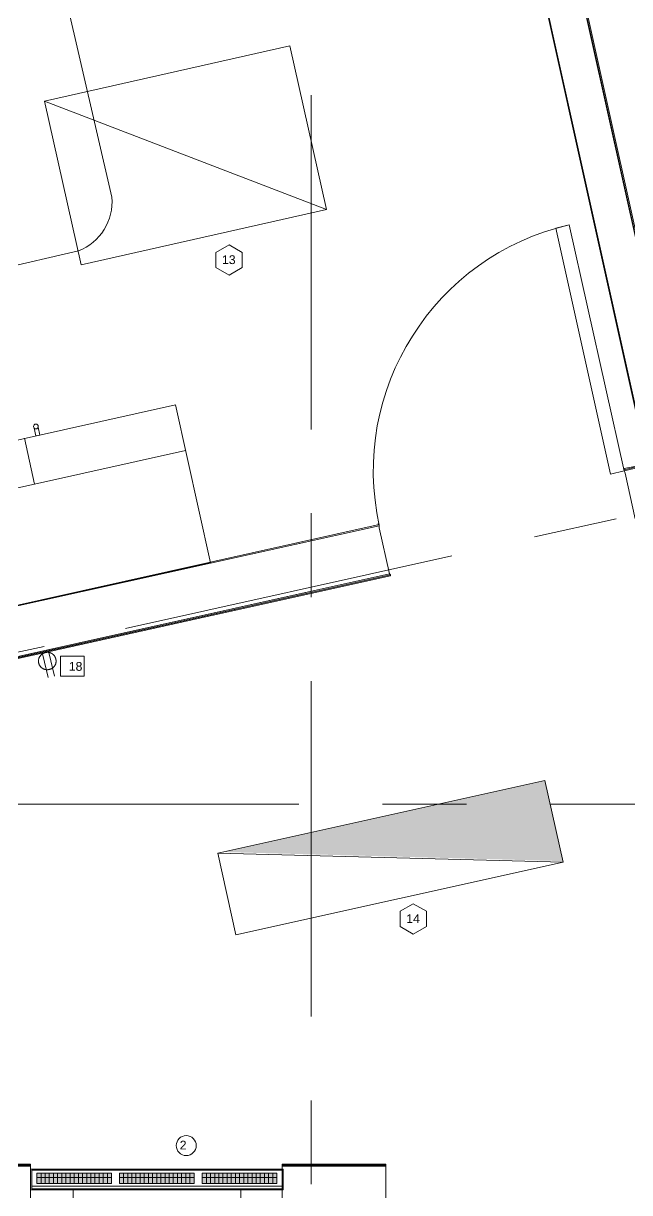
# Model space of a CAD drawing. Header units: inches. Extents: x 0.9 to 36.3, y 0.7 to 23.3.
# Drawn here: x 16.902 to 17.806, y 8.654 to 10.397 of the extents above; entities that cross this region are included whole.
import ezdxf

# ---------------------------------------------------------------- set-up
doc = ezdxf.new("R2010")
doc.units = ezdxf.units.IN
doc.linetypes.add('CENTER', pattern=[50.8, 31.75, -6.35, 6.35, -6.35])
doc.layers.get('0').update_dxf_attribs({"color": 1})
for name, color, linetype, lineweight, true_color in [('Blocks', 7, 'Continuous', 5, 0x9a9c7f), ('Doors', 7, 'Continuous', 5, 0xf2db9c), ('Lights', 7, 'Continuous', 5, 0xff0a0a), ('Numbering Lights', 1, 'Continuous', 0, 0xff0000), ('PDF_Geometry', 7, 'Continuous', 9, 0x777777)]:
    doc.layers.add(name, color=color, linetype=linetype, lineweight=lineweight, true_color=true_color)
for name, color, linetype, lineweight in [('Force flow Fan', 7, 'Continuous', 0), ('Numbering Force Flow Fan', 255, 'Continuous', 0), ('Numbering receptecles', 170, 'Continuous', 0), ('Receptacles', 170, 'Continuous', 0)]:
    doc.layers.add(name, color=color, linetype=linetype, lineweight=lineweight)
doc.styles.get("Standard").update_dxf_attribs({"font": 'arial.ttf'})

# ---------------------------------------------------------------- blocks, each defined once
blk = doc.blocks.new('Desk - 30 x 60 in.')
at = {"linetype": 'Continuous'}
for p, q in [((-26.999995, 0), (26.999995, 0)), ((-29.999995, -27), (-29.999995, -3)), ((29.999995, -3), (29.999995, -27)), ((26.999995, -30), (-26.999995, -30)), ((-20.000005, -30), (-20.000005, -31)), ((-16.000005, -31), (-16.000005, -30)), ((15.999995, -31), (15.999995, -30)), ((19.999995, -30), (19.999995, -31)), ((-20.000005, -31), (-16.000005, -31)), ((19.999995, -31), (15.999995, -31))]:
    blk.add_line(p, q, dxfattribs=at)
for centre, start, end in [((-26.499995, -3.5), 98.1301, 171.8699), ((26.499995, -3.5), 8.130102, 81.8699), ((-26.499995, -26.5), 188.1301, 261.8699), ((26.499995, -26.5), 278.1301, 351.8699)]:
    blk.add_arc(centre, 3.535534, start, end, dxfattribs=at)

msp = doc.modelspace()

# ---------------------------------------------------------------- hatches: boundary and pattern name
at = {"layer": 'Force flow Fan', "linetype": 'CENTER', "ltscale": 0.01, "transparency": 33554559}
h = msp.add_hatch(color=256, dxfattribs=at)
h.dxf.hatch_style = 1
h.paths.add_polyline_path([(16.9281, 8.6827), (16.9219, 8.6827), (16.9219, 8.6673), (16.9281, 8.6673)])
h.paths.add_polyline_path([(16.9343, 8.6827), (16.9281, 8.6827), (16.9281, 8.6673), (16.9343, 8.6673)])
h.paths.add_polyline_path([(16.9405, 8.6827), (16.9343, 8.6827), (16.9343, 8.6673), (16.9405, 8.6673)])
h.paths.add_polyline_path([(16.9467, 8.6827), (16.9405, 8.6827), (16.9405, 8.6673), (16.9467, 8.6673)])
h.paths.add_polyline_path([(16.9529, 8.6827), (16.9467, 8.6827), (16.9467, 8.6673), (16.9529, 8.6673)])
h.paths.add_polyline_path([(16.959, 8.6827), (16.9529, 8.6827), (16.9529, 8.6673), (16.959, 8.6673)])
h.paths.add_polyline_path([(16.9652, 8.6827), (16.959, 8.6827), (16.959, 8.6673), (16.9652, 8.6673)])
h.paths.add_polyline_path([(16.9714, 8.6827), (16.9652, 8.6827), (16.9652, 8.6673), (16.9714, 8.6673)])
h.paths.add_polyline_path([(16.9776, 8.6827), (16.9714, 8.6827), (16.9714, 8.6673), (16.9776, 8.6673)])
h.paths.add_polyline_path([(16.99, 8.6827), (16.9838, 8.6827), (16.9838, 8.6673), (16.99, 8.6673)])
h.paths.add_polyline_path([(16.9838, 8.6827), (16.9776, 8.6827), (16.9776, 8.6673), (16.9838, 8.6673)])
h.paths.add_polyline_path([(16.9962, 8.6827), (16.99, 8.6827), (16.99, 8.6673), (16.9962, 8.6673)])
h.paths.add_polyline_path([(17.0024, 8.6827), (16.9962, 8.6827), (16.9962, 8.6673), (17.0024, 8.6673)])
h.paths.add_polyline_path([(17.0085, 8.6827), (17.0024, 8.6827), (17.0024, 8.6673), (17.0085, 8.6673)])
h.paths.add_polyline_path([(17.0147, 8.6827), (17.0085, 8.6827), (17.0085, 8.6673), (17.0147, 8.6673)])
h.paths.add_polyline_path([(17.0271, 8.6827), (17.0209, 8.6827), (17.0209, 8.6673), (17.0271, 8.6673)])
h.paths.add_polyline_path([(17.0209, 8.6827), (17.0147, 8.6827), (17.0147, 8.6673), (17.0209, 8.6673)])
h.paths.add_polyline_path([(17.0333, 8.6827), (17.0271, 8.6827), (17.0271, 8.6673), (17.0333, 8.6673)])
h.paths.add_polyline_path([(17.0512, 8.6827), (17.045, 8.6827), (17.045, 8.6673), (17.0512, 8.6673)])
h.paths.add_polyline_path([(17.0574, 8.6827), (17.0512, 8.6827), (17.0512, 8.6673), (17.0574, 8.6673)])
h.paths.add_polyline_path([(17.0636, 8.6827), (17.0574, 8.6827), (17.0574, 8.6673), (17.0636, 8.6673)])
h.paths.add_polyline_path([(17.0697, 8.6827), (17.0636, 8.6827), (17.0636, 8.6673), (17.0697, 8.6673)])
h.paths.add_polyline_path([(17.0759, 8.6827), (17.0697, 8.6827), (17.0697, 8.6673), (17.0759, 8.6673)])
h.paths.add_polyline_path([(17.0821, 8.6827), (17.0759, 8.6827), (17.0759, 8.6673), (17.0821, 8.6673)])
h.paths.add_polyline_path([(17.0883, 8.6827), (17.0821, 8.6827), (17.0821, 8.6673), (17.0883, 8.6673)])
h.paths.add_polyline_path([(17.1007, 8.6827), (17.0945, 8.6827), (17.0945, 8.6673), (17.1007, 8.6673)])
h.paths.add_polyline_path([(17.1069, 8.6827), (17.1007, 8.6827), (17.1007, 8.6673), (17.1069, 8.6673)])
h.paths.add_polyline_path([(17.1192, 8.6827), (17.1131, 8.6827), (17.1131, 8.6673), (17.1192, 8.6673)])
h.paths.add_polyline_path([(17.1316, 8.6827), (17.1254, 8.6827), (17.1254, 8.6673), (17.1316, 8.6673)])
h.paths.add_polyline_path([(17.144, 8.6827), (17.1378, 8.6827), (17.1378, 8.6673), (17.144, 8.6673)])
h.paths.add_polyline_path([(17.1502, 8.6827), (17.144, 8.6827), (17.144, 8.6673), (17.1502, 8.6673)])
h.paths.add_polyline_path([(17.1564, 8.6827), (17.1502, 8.6827), (17.1502, 8.6673), (17.1564, 8.6673)])
h.paths.add_polyline_path([(17.1378, 8.6827), (17.1316, 8.6827), (17.1316, 8.6673), (17.1378, 8.6673)])
h.paths.add_polyline_path([(17.1254, 8.6827), (17.1192, 8.6827), (17.1192, 8.6673), (17.1254, 8.6673)])
h.paths.add_polyline_path([(17.1131, 8.6827), (17.1069, 8.6827), (17.1069, 8.6673), (17.1131, 8.6673)])
h.paths.add_polyline_path([(17.0945, 8.6827), (17.0883, 8.6827), (17.0883, 8.6673), (17.0945, 8.6673)])
h.paths.add_polyline_path([(17.1747, 8.6827), (17.1685, 8.6827), (17.1685, 8.6673), (17.1747, 8.6673)])
h.paths.add_polyline_path([(17.1809, 8.6827), (17.1747, 8.6827), (17.1747, 8.6673), (17.1809, 8.6673)])
h.paths.add_polyline_path([(17.1933, 8.6827), (17.1871, 8.6827), (17.1871, 8.6673), (17.1933, 8.6673)])
h.paths.add_polyline_path([(17.1871, 8.6827), (17.1809, 8.6827), (17.1809, 8.6673), (17.1871, 8.6673)])
h.paths.add_polyline_path([(17.1995, 8.6827), (17.1933, 8.6827), (17.1933, 8.6673), (17.1995, 8.6673)])
h.paths.add_polyline_path([(17.2118, 8.6827), (17.2057, 8.6827), (17.2057, 8.6673), (17.2118, 8.6673)])
h.paths.add_polyline_path([(17.2057, 8.6827), (17.1995, 8.6827), (17.1995, 8.6673), (17.2057, 8.6673)])
h.paths.add_polyline_path([(17.218, 8.6827), (17.2118, 8.6827), (17.2118, 8.6673), (17.218, 8.6673)])
h.paths.add_polyline_path([(17.2242, 8.6827), (17.218, 8.6827), (17.218, 8.6673), (17.2242, 8.6673)])
h.paths.add_polyline_path([(17.2304, 8.6827), (17.2242, 8.6827), (17.2242, 8.6673), (17.2304, 8.6673)])
h.paths.add_polyline_path([(17.2366, 8.6827), (17.2304, 8.6827), (17.2304, 8.6673), (17.2366, 8.6673)])
h.paths.add_polyline_path([(17.2428, 8.6827), (17.2366, 8.6827), (17.2366, 8.6673), (17.2428, 8.6673)])
h.paths.add_polyline_path([(17.249, 8.6827), (17.2428, 8.6827), (17.2428, 8.6673), (17.249, 8.6673)])
h.paths.add_polyline_path([(17.2551, 8.6827), (17.249, 8.6827), (17.249, 8.6673), (17.2551, 8.6673)])
h.paths.add_polyline_path([(17.2613, 8.6827), (17.2551, 8.6827), (17.2551, 8.6673), (17.2613, 8.6673)])
h.paths.add_polyline_path([(17.2675, 8.6827), (17.2613, 8.6827), (17.2613, 8.6673), (17.2675, 8.6673)])
h.paths.add_polyline_path([(17.2799, 8.6827), (17.2737, 8.6827), (17.2737, 8.6673), (17.2799, 8.6673)])
h.paths.add_polyline_path([(17.2737, 8.6827), (17.2675, 8.6827), (17.2675, 8.6673), (17.2737, 8.6673)])
at = {"layer": 'Lights', "linetype": 'ByBlock', "transparency": 33554559}
msp.add_hatch(color=256, dxfattribs=at).paths.add_polyline_path([(17.1984, 9.1615), (17.7064, 9.1479), (17.6797, 9.2682)])

# ---------------------------------------------------------------- linework, layer by layer
at = {"layer": 'Blocks', "linetype": 'ByBlock'}
for p, q in [((16.9033, 9.7783), (16.9185, 9.71)), ((16.9185, 9.71), (17.1437, 9.7599)), ((16.9185, 9.71), (16.6932, 9.66))]:
    msp.add_line(p, q, dxfattribs=at)
msp.add_lwpolyline([(17.1287, 9.8278), (16.6782, 9.7278), (16.7304, 9.4925), (17.1809, 9.5925)], close=True, dxfattribs=at)
msp.add_lwpolyline([(16.9179, 9.7933), (16.9205, 9.7816), (16.9265, 9.7829), (16.9239, 9.7946)], dxfattribs=at)
msp.add_circle((16.9205, 9.7957), 0.00359, dxfattribs=at)
at = {"layer": 'Doors', "linetype": 'ByBlock'}
for p, q in [((17.696, 10.0911), (17.7159, 10.0963)), ((17.7776, 9.7246), (17.696, 10.0911)), ((17.7159, 10.0963), (17.7976, 9.7296)), ((17.7976, 9.7296), (17.7776, 9.7246))]:
    msp.add_line(p, q, dxfattribs=at)
msp.add_arc((17.7999, 9.7295), 0.3762, 102.8969, 192.5197, dxfattribs=at)
at = {"layer": 'Force flow Fan', "linetype": 'ByBlock', "ltscale": 0.001}
for p, q in [((16.9126, 8.6889), (17.2892, 8.6889)), ((16.9126, 8.658), (16.9126, 8.6889)), ((16.9142, 8.6874), (17.2876, 8.6874)), ((16.9142, 8.6595), (16.9142, 8.6874)), ((16.9219, 8.6827), (17.0333, 8.6827)), ((16.9219, 8.6673), (16.9219, 8.6827)), ((16.9281, 8.6673), (16.9281, 8.6827)), ((16.9343, 8.6673), (16.9343, 8.6827)), ((16.9405, 8.6673), (16.9405, 8.6827)), ((16.9467, 8.6673), (16.9467, 8.6827)), ((16.9529, 8.6673), (16.9529, 8.6827)), ((16.959, 8.6673), (16.959, 8.6827)), ((16.9652, 8.6673), (16.9652, 8.6827)), ((16.9714, 8.6673), (16.9714, 8.6827)), ((16.9776, 8.6673), (16.9776, 8.6827)), ((16.9838, 8.6673), (16.9838, 8.6827)), ((16.99, 8.6673), (16.99, 8.6827)), ((16.9962, 8.6673), (16.9962, 8.6827)), ((17.0024, 8.6673), (17.0024, 8.6827)), ((17.0085, 8.6673), (17.0085, 8.6827)), ((17.0147, 8.6673), (17.0147, 8.6827)), ((17.0209, 8.6673), (17.0209, 8.6827)), ((17.0271, 8.6673), (17.0271, 8.6827)), ((17.0333, 8.6673), (17.0333, 8.6827)), ((17.045, 8.6827), (17.1564, 8.6827)), ((17.045, 8.6673), (17.045, 8.6827)), ((17.0512, 8.6673), (17.0512, 8.6827)), ((17.0574, 8.6673), (17.0574, 8.6827)), ((17.0636, 8.6673), (17.0636, 8.6827)), ((17.0697, 8.6673), (17.0697, 8.6827)), ((17.0759, 8.6673), (17.0759, 8.6827)), ((17.0821, 8.6673), (17.0821, 8.6827)), ((17.0883, 8.6673), (17.0883, 8.6827)), ((17.0945, 8.6673), (17.0945, 8.6827)), ((17.1007, 8.6673), (17.1007, 8.6827)), ((17.1069, 8.6673), (17.1069, 8.6827)), ((17.1131, 8.6673), (17.1131, 8.6827)), ((17.1192, 8.6673), (17.1192, 8.6827)), ((17.1254, 8.6673), (17.1254, 8.6827)), ((17.1316, 8.6673), (17.1316, 8.6827)), ((17.1378, 8.6673), (17.1378, 8.6827)), ((17.144, 8.6673), (17.144, 8.6827)), ((17.1502, 8.6673), (17.1502, 8.6827)), ((17.1564, 8.6673), (17.1564, 8.6827)), ((17.1685, 8.6827), (17.2799, 8.6827)), ((17.1685, 8.6673), (17.1685, 8.6827)), ((17.1747, 8.6673), (17.1747, 8.6827)), ((17.1809, 8.6673), (17.1809, 8.6827)), ((17.1871, 8.6673), (17.1871, 8.6827)), ((17.1933, 8.6673), (17.1933, 8.6827)), ((17.1995, 8.6673), (17.1995, 8.6827)), ((17.2057, 8.6673), (17.2057, 8.6827)), ((17.2118, 8.6673), (17.2118, 8.6827)), ((17.218, 8.6673), (17.218, 8.6827)), ((17.2242, 8.6673), (17.2242, 8.6827)), ((17.2304, 8.6673), (17.2304, 8.6827)), ((17.2366, 8.6673), (17.2366, 8.6827)), ((17.2428, 8.6673), (17.2428, 8.6827)), ((17.249, 8.6673), (17.249, 8.6827)), ((17.2551, 8.6673), (17.2551, 8.6827)), ((17.2613, 8.6673), (17.2613, 8.6827)), ((17.2675, 8.6673), (17.2675, 8.6827)), ((17.2737, 8.6673), (17.2737, 8.6827)), ((17.2799, 8.6827), (17.2799, 8.6673)), ((17.2876, 8.6874), (17.2876, 8.6595)), ((17.2892, 8.6889), (17.2892, 8.658)), ((16.9142, 8.6632), (17.2876, 8.6632)), ((16.9219, 8.6765), (17.0333, 8.6765)), ((17.0333, 8.6673), (16.9219, 8.6673)), ((17.045, 8.6765), (17.1564, 8.6765)), ((17.1564, 8.6673), (17.045, 8.6673)), ((17.1685, 8.6765), (17.2799, 8.6765)), ((17.2799, 8.6673), (17.1685, 8.6673)), ((17.2892, 8.658), (16.9126, 8.658)), ((17.2876, 8.6595), (16.9142, 8.6595))]:
    msp.add_line(p, q, dxfattribs=at)
at = {"layer": 'Lights', "linetype": 'ByBlock'}
for points in [[(17.3541, 10.1191), (16.9882, 10.0367), (16.9334, 10.2806), (17.3541, 10.1191), (17.2992, 10.363), (16.9334, 10.2806)], [(17.7068, 9.1462), (17.2187, 9.038), (17.1916, 9.16), (17.7068, 9.1462), (17.6797, 9.2682), (17.1916, 9.16)]]:
    msp.add_lwpolyline(points, dxfattribs=at)
msp.add_lwpolyline([(17.7068, 9.1462), (17.6797, 9.2682), (17.1916, 9.16)], close=True, dxfattribs=at)
at = {"layer": 'Numbering Force Flow Fan', "linetype": 'ByBlock', "ltscale": 0.001}
msp.add_circle((17.1447, 8.7239), 0.0149, dxfattribs=at)
at = {"layer": 'Numbering Lights', "linetype": 'ByBlock', "ltscale": 0.001}
for points in [[(17.2085, 10.0666), (17.1889, 10.0552), (17.1889, 10.0325), (17.2085, 10.0212), (17.2282, 10.0325), (17.2282, 10.0552)], [(17.4833, 9.0844), (17.4637, 9.0731), (17.4637, 9.0504), (17.4833, 9.0391), (17.503, 9.0504), (17.503, 9.0731)]]:
    msp.add_lwpolyline(points, close=True, dxfattribs=at)
at = {"layer": 'Numbering receptecles', "linetype": 'ByBlock', "ltscale": 0.001}
msp.add_lwpolyline([(16.9574, 9.4534), (16.9924, 9.4534), (16.9924, 9.4236), (16.9574, 9.4236)], close=True, dxfattribs=at)
at = {"layer": 'PDF_Geometry', "linetype": 'ByBlock'}
for p, q in [((15.821, 9.2913), (17.4326, 9.6496)), ((17.4326, 9.6479), (15.821, 9.2913)), ((17.431, 9.6513), (17.431, 9.6496)), ((17.431, 9.6496), (17.4326, 9.6496)), ((17.4326, 9.6496), (17.4326, 9.6479))]:
    msp.add_line(p, q, dxfattribs=at)
for points in [[(17.3076, 12.3528), (17.8876, 9.7496), (19.4325, 10.0929), (19.4325, 10.1263), (19.4859, 10.1263), (19.4859, 10.1013), (19.4859, 10.0296), (19.4325, 10.0163), (17.8759, 9.6713), (17.8143, 9.6579), (17.7993, 9.7263), (17.7976, 9.7296), (17.8343, 9.7379), (17.2543, 12.3462)], [(17.8326, 9.7396), (17.2543, 12.3445)], [(17.8876, 9.7496), (17.3076, 12.3528)], [(17.3093, 12.3528), (17.8876, 9.7513), (17.3093, 12.3528)], [(17.311, 12.3512), (17.8893, 9.7529), (19.4292, 10.0946), (19.4309, 10.0946), (19.4292, 10.0946), (19.4292, 10.1263), (19.4309, 10.1263), (19.4325, 10.1263)], [(17.331, 9.7913), (17.331, 10.2896)], [(17.7976, 9.7313), (17.7976, 9.7329), (17.8309, 9.7396), (17.8326, 9.7396), (17.7976, 9.7313), (17.7976, 9.7296), (17.7776, 9.7246), (17.6959, 10.0913), (17.7159, 10.0963), (17.7976, 9.7296)], [(17.7976, 9.7313), (17.8326, 9.7396), (17.7976, 9.7313)], [(17.331, 9.5413), (17.331, 9.6663)], [(17.6643, 9.6313), (17.7859, 9.6579)], [(17.0543, 9.4946), (17.541, 9.6029)], [(15.8377, 9.218), (17.4476, 9.5763), (17.4493, 9.5746), (15.8394, 9.218), (15.956, 8.693)], [(15.9177, 8.8563), (15.8377, 9.218), (15.8377, 9.2163), (17.4493, 9.5746), (17.4493, 9.5729), (15.841, 9.2163), (15.956, 8.6963), (16.9126, 8.6963), (16.9126, 8.6946), (16.9126, 8.693), (15.9544, 8.693), (15.9544, 8.6946), (16.9126, 8.6946), (15.956, 8.6946), (15.8394, 9.218)], [(16.8093, 9.4413), (16.9326, 9.4679)], [(17.331, 8.9163), (17.331, 9.4163)], [(16.8126, 9.233), (17.3126, 9.233)], [(17.4376, 9.233), (17.5626, 9.233)], [(17.6876, 9.233), (18.1859, 9.233)], [(17.331, 8.6663), (17.331, 8.7913)], [(16.8543, 8.0247), (17.3193, 8.0247), (17.3193, 8.6446), (17.2876, 8.6446), (17.2876, 8.693), (17.4426, 8.693), (17.4426, 8.6446), (17.4126, 8.6446), (17.4126, 8.0247), (17.4126, 7.683), (17.3193, 7.683), (17.3193, 7.9313), (16.841, 7.9313), (16.841, 8.0247)], [(17.2876, 8.6946), (17.4426, 8.6946), (17.2876, 8.6946)], [(16.9126, 8.658), (17.2876, 8.658)], [(17.226, 8.658), (16.976, 8.658)]]:
    msp.add_lwpolyline(points, dxfattribs=at)
for points in [[(17.4326, 9.6446), (17.4476, 9.5763), (16.0527, 9.2663), (15.8377, 9.218), (15.8627, 9.103), (15.8377, 9.0963), (15.7727, 9.083), (15.1311, 11.9678), (15.2227, 11.9878), (15.741, 12.1045), (15.761, 12.0145), (15.2427, 11.8978), (15.821, 9.2913), (17.4326, 9.6479)], [(17.4426, 8.6946), (17.4426, 8.693), (17.2876, 8.693), (17.2876, 8.6946), (17.2876, 8.6963), (17.4426, 8.6963)], [(16.8926, 8.693), (16.9126, 8.693), (16.9126, 8.6446), (16.8926, 8.6446)], [(16.9126, 8.638), (16.9126, 8.658), (16.976, 8.658), (16.976, 8.6446), (17.226, 8.6446), (17.226, 8.658), (17.2876, 8.658), (17.2876, 8.638)]]:
    msp.add_lwpolyline(points, close=True, dxfattribs=at)
at = {"layer": 'Receptacles', "linetype": 'ByBlock'}
for points in [[(16.9388, 9.4214), (16.9305, 9.4571)], [(16.9482, 9.4236), (16.94, 9.459)]]:
    msp.add_lwpolyline(points, dxfattribs=at)
msp.add_rational_spline([(16.9347, 9.4588), (16.9381, 9.4596), (16.9415, 9.4591), (16.9445, 9.4572), (16.9474, 9.4554), (16.9494, 9.4525), (16.9502, 9.4491), (16.9519, 9.4419), (16.9477, 9.4353), (16.9405, 9.4336), (16.9333, 9.4319), (16.9263, 9.436), (16.9246, 9.4432), (16.923, 9.45), (16.9275, 9.4571), (16.9347, 9.4588)], [1, 0.948448710105, 0.948448710105, 1, 0.948448710105, 0.948448710105, 1, 1, 1, 1, 1, 1, 1, 1, 1, 1], degree=3, knots=[0, 0, 0, 0, 0.79168, 0.79168, 0.79168, 1.583359, 1.583359, 1.583359, 2.583359, 2.583359, 2.583359, 3.583359, 3.583359, 3.583359, 4.583359, 4.583359, 4.583359, 4.583359], dxfattribs=at)

# ---------------------------------------------------------------- block references
at = {"layer": 'Blocks', "linetype": 'ByBlock', "xscale": 0.02228400084495367, "yscale": 0.02228400084495367, "zscale": 0.02228400084495367, "rotation": 283.0397335814351}
msp.add_blockref('Desk - 30 x 60 in.', (16.8981, 10.7238), dxfattribs=at)

# ---------------------------------------------------------------- texts
at = {"layer": 'Numbering Force Flow Fan', "linetype": 'ByBlock', "ltscale": 0.001}
msp.add_text('2', height=0.0131, dxfattribs=at).set_placement((17.135, 8.7181))
at = {"layer": 'Numbering Lights', "linetype": 'ByBlock', "ltscale": 0.001}
for s, p in [('13', (17.198, 10.0378)), ('14', (17.4728, 9.0556))]:
    msp.add_text(s, height=0.01309, dxfattribs=at).set_placement(p)
at = {"layer": 'Numbering receptecles', "linetype": 'ByBlock', "ltscale": 0.001}
msp.add_text('18', height=0.01309, dxfattribs=at).set_placement((16.9695, 9.4316))

doc.saveas('drawing.dxf')
